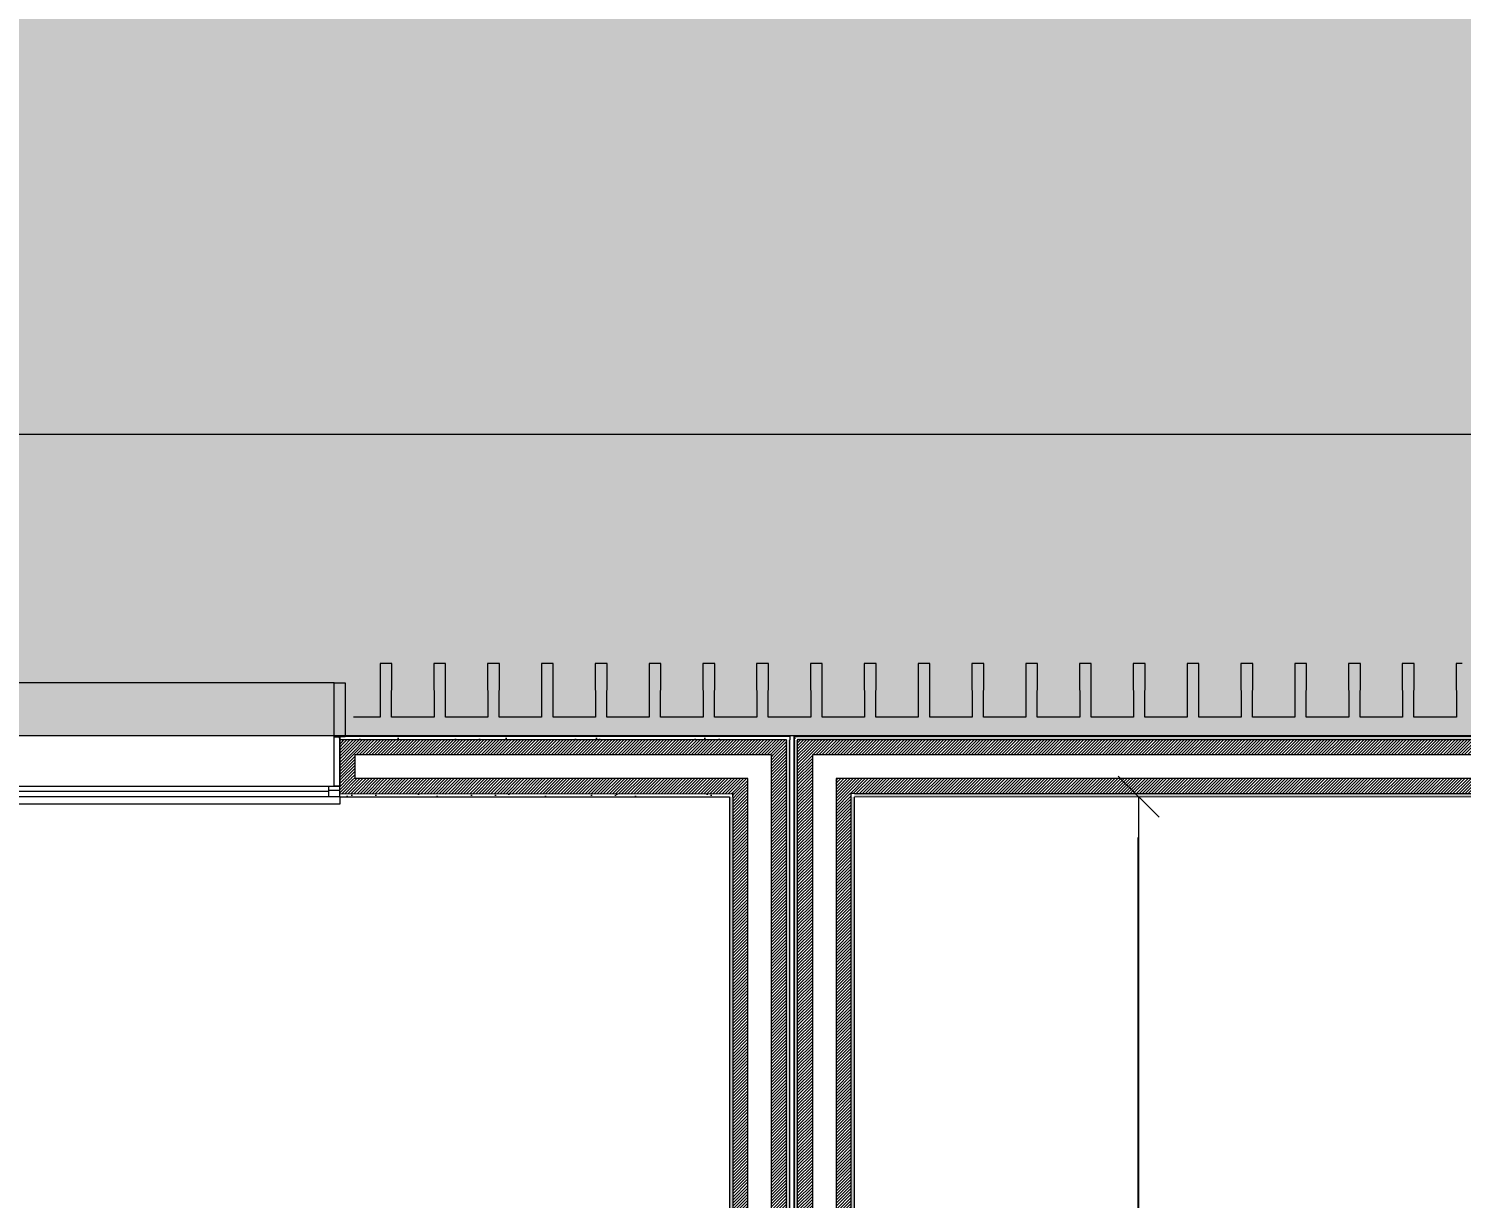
# Model space of a CAD drawing. Header units: millimetres. Extents: x 141848 to 1648660, y -821378 to -151356.
# Drawn here: x 215669 to 222326, y -175546 to -170109 of the extents above; entities that cross this region are included whole.
import ezdxf

# ---------------------------------------------------------------- set-up
doc = ezdxf.new("R2010")
doc.units = ezdxf.units.MM
doc.header["$MEASUREMENT"] = 0
doc.linetypes.add('Traits', pattern=[282.222223, 141.111112, -141.111112])
doc.linetypes.add('Wipeout_Contour', pattern=[1000, 0, -1000])
for name, color, linetype in [('Cotations - 1_100', 7, 'Continuous'), ('Fenêtres ARCHICAD', 7, 'Continuous'), ('Nouveau_0', 7, 'Continuous'), ('Sols_ Dalles', 7, 'Continuous')]:
    doc.layers.add(name, color=color, linetype=linetype)
doc.styles.add('STYLE_GENERE_2', font='')
doc.styles.get('STYLE_GENERE_2').set_extended_font_data('Arial')
doc.dimstyles.new('STYLE_GENERE__4', dxfattribs={"dimtxt": 250, "dimasz": 190, "dimexe": 1.25, "dimexo": 0.625, "dimgap": 0, "dimtad": 1, "dimlfac": 0.001, "dimtxsty": 'STYLE_GENERE_2', "dimblk": 'ARROWHEAD_6', "dimblk1": 'ARROWHEAD_6', "dimblk2": 'ARROWHEAD_6', "dimcen": 2.5, "dimse1": 1, "dimse2": 1, "dimclrd": 7, "dimclre": 7, "dimclrt": 7, "dimazin": 3, "dimtfac": 1, "dimtmove": 0, "dimatfit": 3})
pattern_1 = [(45, (0, 175), (-55.68466, 55.68466), [0, -52.5, 0, -78.75]), (110, (175, 175), (74.000794, 26.934086), [0, -38.5, 0, -66.5])]
pattern_2 = [(45, (0, 0), (-7.0710678, 7.0710678), [])]
pattern_3 = [(45, (0, 175), (-55.68466, 55.68466), [0, -52.5, 0, -78.75]), (110, (175, 175), (74.000794, 26.934086), [0, -38.5, 0, -66.5])]
pattern_4 = [(45, (0, 0), (-7.0710678, 7.0710678), [])]

# ---------------------------------------------------------------- blocks, each defined once
blk = doc.blocks.new('Fenêtre 25')
at = {"layer": 'Fenêtres ARCHICAD', "color": 7, "linetype": 'Continuous', "lineweight": 5}
for p, q in [((-800, 0), (-800, 33.3)), ((-800, 33.3), (800, 33.3)), ((-800, 0), (-800, -15)), ((-800, 0), (-800, -15)), ((800, 33.3), (800, 0)), ((800, 0), (800, -15)), ((800, 0), (800, -15)), ((-800, -15), (-800, -50)), ((-800, -15), (-800, -50)), ((-800, -30), (800, -30)), ((-800, -280), (-800, -50)), ((-800, -50), (-775, -50)), ((-800, -50), (-800, -85)), ((-800, -50), (-800, -85)), ((-775, -50), (-775, -280)), ((775, -280), (775, -50)), ((775, -50), (800, -50)), ((800, -15), (800, -50)), ((800, -15), (800, -50)), ((800, -50), (800, -280)), ((800, -50), (800, -85)), ((800, -50), (800, -85)), ((-800, -85), (-800, -195)), ((-800, -85), (-800, -195)), ((-800, -85), (-800, -195)), ((-800, -85), (-800, -195)), ((800, -85), (800, -195)), ((800, -85), (800, -195)), ((800, -85), (800, -195)), ((800, -85), (800, -195)), ((-800, -195), (-800, -265)), ((-800, -195), (-800, -265)), ((-800, -195), (-800, -265)), ((-800, -195), (-800, -265)), ((800, -195), (800, -265)), ((800, -195), (800, -265)), ((800, -195), (800, -265)), ((800, -195), (800, -265)), ((-800, -265), (-800, -280)), ((-800, -265), (-800, -280)), ((800, -265), (800, -280)), ((800, -265), (800, -280)), ((-825, -530), (-825, -280)), ((-825, -280), (-775, -280)), ((-825, -280), (-800, -280)), ((-825, -280), (-800, -280)), ((-775, -280), (-800, -280)), ((-775, -280), (-775, -530)), ((800, -280), (775, -280)), ((775, -280), (825, -280)), ((775, -530), (775, -280)), ((800, -280), (825, -280)), ((800, -280), (825, -280)), ((825, -280), (825, -530)), ((-775, -530), (-825, -530)), ((-775, -530), (775, -530)), ((825, -530), (775, -530))]:
    blk.add_line(p, q, dxfattribs=at)
at = {"layer": 'Fenêtres ARCHICAD', "color": 7, "linetype": 'Traits', "lineweight": 5}
blk.add_line((-800, 0), (800, 0), dxfattribs=at)
at = {"color": 254, "linetype": 'Wipeout_Contour', "lineweight": 0, "ltscale": 3003.33026}
blk.add_wipeout([(-750, 0), (-750, -50), (750, -50), (750, 0)], dxfattribs=at).dxf.layer = 'Fenêtres ARCHICAD'
at = {"layer": 'Fenêtres ARCHICAD', "color": 7, "linetype": 'Continuous', "lineweight": 5}
for p, q in [((-800, 0), (-750, 0)), ((-750, 0), (-750, -50)), ((-750, 0), (750, 0)), ((750, -50), (750, 0)), ((750, 0), (800, 0)), ((-750, -50), (-800, -50)), ((-750, -25), (750, -25)), ((750, -50), (-750, -50)), ((800, -50), (750, -50))]:
    blk.add_line(p, q, dxfattribs=at)
blk = doc.blocks.new('Mur_1_1', base_point=(162860.7, -173410.6))
at = {"color": 254, "linetype": 'Wipeout_Contour', "lineweight": 0, "ltscale": 838498.39238}
blk.add_wipeout([(219205.5, -173415.1), (219205.5, -173400.2), (219190.6, -173415.1)], dxfattribs=at)
at = {"color": 254, "linetype": 'Wipeout_Contour', "lineweight": 0, "ltscale": 838369.005791}
blk.add_wipeout([(218940.5, -173665.2), (218925.5, -173680.2), (218940.5, -173680.2)], dxfattribs=at)
at = {"linetype": 'Continuous', "lineweight": 5, "true_color": 0x5f5f5f}
h = blk.add_hatch(dxfattribs=at)
h.set_pattern_fill('Enduit_0001', color=251, style=0, pattern_type=2)
h.set_pattern_definition(pattern_1)
h.paths.add_polyline_path([(219205.5, -173415.1), (219205.5, -173400.2), (219190.6, -173415.1)])
h = blk.add_hatch(dxfattribs=at)
h.set_pattern_fill('Enduit_0001', color=251, style=0, pattern_type=2)
h.set_pattern_definition(pattern_1)
h.paths.add_polyline_path([(218940.5, -173665.2), (218925.5, -173680.2), (218940.5, -173680.2)])
at = {"color": 254, "linetype": 'Wipeout_Contour', "lineweight": 0, "ltscale": 838516.179052}
blk.add_wipeout([(219190.5, -173485.2), (219190.5, -173415.2), (219120.6, -173485.2)], dxfattribs=at)
at = {"linetype": 'Continuous', "lineweight": 5, "true_color": 0x5f5f5f}
h = blk.add_hatch(dxfattribs=at)
h.set_pattern_fill('Briques_terre_cuite__int_97', color=251, style=0, pattern_type=2)
h.set_pattern_definition(pattern_2)
h.paths.add_polyline_path([(219190.5, -173485.2), (219190.5, -173415.2), (219120.6, -173485.2)])
at = {"color": 254, "linetype": 'Wipeout_Contour', "lineweight": 0, "ltscale": 838477.556417}
blk.add_wipeout([(219190.6, -173415.1), (219205.5, -173400.2), (219190.6, -173400.2)], dxfattribs=at)
at = {"color": 254, "linetype": 'Wipeout_Contour', "lineweight": 0, "ltscale": 838500.260912}
blk.add_wipeout([(219120.5, -173595.2), (219120.5, -173485.2), (219010.6, -173595.2)], dxfattribs=at)
at = {"linetype": 'Continuous', "lineweight": 5, "true_color": 0x5f5f5f}
h = blk.add_hatch(dxfattribs=at)
h.set_pattern_fill('Enduit_0001', color=251, style=0, pattern_type=2)
h.set_pattern_definition(pattern_1)
h.paths.add_polyline_path([(219190.6, -173415.1), (219205.5, -173400.2), (219190.6, -173400.2)])
at = {"color": 254, "linetype": 'Wipeout_Contour', "lineweight": 0, "ltscale": 838428.29788}
blk.add_wipeout([(219010.5, -173665.2), (219010.5, -173595.2), (218940.5, -173665.2)], dxfattribs=at)
at = {"linetype": 'Continuous', "lineweight": 5, "true_color": 0x5f5f5f}
h = blk.add_hatch(dxfattribs=at)
h.set_pattern_fill('Briques_terre_cuite__int_97', color=251, style=0, pattern_type=2)
h.set_pattern_definition(pattern_2)
h.paths.add_polyline_path([(219010.5, -173665.2), (219010.5, -173595.2), (218940.5, -173665.2)])
at = {"color": 254, "linetype": 'Wipeout_Contour', "lineweight": 0, "ltscale": 1394204.759481285}
blk.add_wipeout([(219190.6, -173400.2), (217114.1, -173400.6), (217114.2, -173415.6), (219190.5, -173415.2), (219190.6, -173415.1)], dxfattribs=at)
at = {"linetype": 'Continuous', "lineweight": 5, "true_color": 0x5f5f5f}
h = blk.add_hatch(dxfattribs=at)
h.set_pattern_fill('Enduit_0001', color=251, style=0, pattern_type=2)
h.set_pattern_definition(pattern_1)
h.paths.add_polyline_path([(219190.6, -173400.2), (217114.1, -173400.6), (217114.2, -173415.6), (219190.5, -173415.2), (219190.6, -173415.1)])
at = {"color": 254, "linetype": 'Wipeout_Contour', "lineweight": 0, "ltscale": 838348.096067}
blk.add_wipeout([(218925.5, -173680.2), (218940.5, -173665.2), (218925.5, -173665.2)], dxfattribs=at)
at = {"linetype": 'Continuous', "lineweight": 5, "true_color": 0x5f5f5f}
h = blk.add_hatch(dxfattribs=at)
h.set_pattern_fill('Enduit_0001', color=251, style=0, pattern_type=2)
h.set_pattern_definition(pattern_1)
h.paths.add_polyline_path([(218925.5, -173680.2), (218940.5, -173665.2), (218925.5, -173665.2)])
at = {"color": 254, "linetype": 'Wipeout_Contour', "lineweight": 0, "ltscale": 838418.070456}
blk.add_wipeout([(219120.6, -173485.2), (219190.5, -173415.2), (219120.6, -173415.2)], dxfattribs=at)
at = {"linetype": 'Continuous', "lineweight": 5, "true_color": 0x5f5f5f}
h = blk.add_hatch(dxfattribs=at)
h.set_pattern_fill('Briques_terre_cuite__int_97', color=251, style=0, pattern_type=2)
h.set_pattern_definition(pattern_2)
h.paths.add_polyline_path([(219120.6, -173485.2), (219190.5, -173415.2), (219120.6, -173415.2)])
at = {"color": 7, "linetype": 'Continuous', "lineweight": 5}
blk.add_line((219190.5, -173485.2), (219190.5, -173415.2), dxfattribs=at)
at = {"color": 7, "linetype": 'Continuous', "lineweight": 5, "flags": 128}
blk.add_lwpolyline([(219205.5, -173400.2), (219205.5, -173415.2)], dxfattribs=at)
at = {"color": 254, "linetype": 'Wipeout_Contour', "lineweight": 0, "ltscale": 1114954.779897523}
blk.add_wipeout([(217114.2, -173665.6), (217114.2, -173680.6), (218925.5, -173680.2), (218925.5, -173665.2)], dxfattribs=at)
at = {"linetype": 'Continuous', "lineweight": 5, "true_color": 0x5f5f5f}
h = blk.add_hatch(dxfattribs=at)
h.set_pattern_fill('Enduit_0001', color=251, style=0, pattern_type=2)
h.set_pattern_definition(pattern_1)
h.paths.add_polyline_path([(217114.2, -173665.6), (217114.2, -173680.6), (218925.5, -173680.2), (218925.5, -173665.2)])
at = {"color": 254, "linetype": 'Wipeout_Contour', "lineweight": 0, "ltscale": 1394244.023546818}
blk.add_wipeout([(217114.2, -173415.6), (217184.2, -173485.6), (219120.5, -173485.2), (219120.6, -173485.2), (219120.6, -173415.2)], dxfattribs=at)
at = {"linetype": 'Continuous', "lineweight": 5, "true_color": 0x5f5f5f}
h = blk.add_hatch(dxfattribs=at)
h.set_pattern_fill('Briques_terre_cuite__int_97', color=251, style=0, pattern_type=2)
h.set_pattern_definition(pattern_2)
h.paths.add_polyline_path([(217114.2, -173415.6), (217184.2, -173485.6), (219120.5, -173485.2), (219120.6, -173485.2), (219120.6, -173415.2)])
at = {"color": 7, "linetype": 'Continuous', "lineweight": 5}
blk.add_line((219190.5, -173415.2), (219120.6, -173415.2), dxfattribs=at)
at = {"color": 254, "linetype": 'Wipeout_Contour', "lineweight": 0, "ltscale": 838345.930581}
blk.add_wipeout([(219010.6, -173595.2), (219120.5, -173485.2), (219010.6, -173485.2)], dxfattribs=at)
at = {"color": 7, "linetype": 'Continuous', "lineweight": 5}
blk.add_line((219120.5, -173595.2), (219120.5, -173485.2), dxfattribs=at)
at = {"color": 254, "linetype": 'Wipeout_Contour', "lineweight": 0, "ltscale": 1394332.51180588}
blk.add_wipeout([(219010.6, -173485.2), (217184.2, -173485.6), (217184.2, -173595.6), (219010.5, -173595.2), (219010.6, -173595.2)], dxfattribs=at)
at = {"color": 7, "linetype": 'Continuous', "lineweight": 5}
blk.add_line((219120.5, -173485.2), (219010.6, -173485.2), dxfattribs=at)
at = {"color": 254, "linetype": 'Wipeout_Contour', "lineweight": 0, "ltscale": 838330.131081}
blk.add_wipeout([(218940.5, -173665.2), (219010.5, -173595.2), (218940.5, -173595.2)], dxfattribs=at)
at = {"linetype": 'Continuous', "lineweight": 5, "true_color": 0x5f5f5f}
h = blk.add_hatch(dxfattribs=at)
h.set_pattern_fill('Briques_terre_cuite__int_97', color=251, style=0, pattern_type=2)
h.set_pattern_definition(pattern_2)
h.paths.add_polyline_path([(218940.5, -173665.2), (219010.5, -173595.2), (218940.5, -173595.2)])
at = {"color": 7, "linetype": 'Continuous', "lineweight": 5}
blk.add_line((219010.5, -173665.2), (219010.5, -173595.2), dxfattribs=at)
at = {"color": 254, "linetype": 'Wipeout_Contour', "lineweight": 0, "ltscale": 1114872.362738282}
blk.add_wipeout([(218940.5, -173595.2), (217114.2, -173595.6), (217114.2, -173665.6), (218940.5, -173665.2)], dxfattribs=at)
at = {"linetype": 'Continuous', "lineweight": 5, "true_color": 0x5f5f5f}
h = blk.add_hatch(dxfattribs=at)
h.set_pattern_fill('Briques_terre_cuite__int_97', color=251, style=0, pattern_type=2)
h.set_pattern_definition(pattern_2)
h.paths.add_polyline_path([(218940.5, -173595.2), (217114.2, -173595.6), (217114.2, -173665.6), (218940.5, -173665.2)])
at = {"color": 7, "linetype": 'Continuous', "lineweight": 5}
for p, q in [((219010.5, -173595.2), (218940.5, -173595.2)), ((217114.2, -173665.6), (217114.2, -173630.6)), ((217114.2, -173665.6), (218940.5, -173665.2)), ((217114.2, -173680.6), (217114.2, -173665.6)), ((218940.5, -173680.2), (218940.5, -173665.2))]:
    blk.add_line(p, q, dxfattribs=at)
at = {"color": 7, "linetype": 'Continuous', "lineweight": 5, "flags": 128}
blk.add_lwpolyline([(217114.2, -173680.6), (218925.5, -173680.2)], dxfattribs=at)
at = {"color": 254, "linetype": 'Wipeout_Contour', "lineweight": 0, "ltscale": 1111856.489278181}
blk.add_wipeout([(217184.2, -173485.6), (217114.2, -173415.6), (217114.2, -173595.6), (217184.2, -173595.6)], dxfattribs=at)
at = {"linetype": 'Continuous', "lineweight": 5, "true_color": 0x5f5f5f}
h = blk.add_hatch(dxfattribs=at)
h.set_pattern_fill('Briques_terre_cuite__int_97', color=251, style=0, pattern_type=2)
h.set_pattern_definition(pattern_2)
h.paths.add_polyline_path([(217184.2, -173485.6), (217114.2, -173415.6), (217114.2, -173595.6), (217184.2, -173595.6)])
at = {"color": 7, "linetype": 'Continuous', "lineweight": 5}
for p, q in [((217139.1, -173400.6), (217114.1, -173400.6)), ((217114.2, -173415.6), (217114.1, -173400.6)), ((219120.6, -173415.2), (217114.2, -173415.6)), ((217114.2, -173485.6), (217114.2, -173415.6)), ((217114.2, -173485.6), (217114.2, -173415.6)), ((217114.2, -173595.6), (217114.2, -173485.6)), ((217114.2, -173595.6), (217114.2, -173485.6)), ((219010.6, -173485.2), (217184.2, -173485.6)), ((217184.2, -173485.6), (217184.2, -173595.6)), ((217114.2, -173630.6), (217114.2, -173595.6)), ((218940.5, -173595.2), (217184.2, -173595.6))]:
    blk.add_line(p, q, dxfattribs=at)
at = {"color": 7, "linetype": 'Continuous', "lineweight": 5, "flags": 128}
blk.add_lwpolyline([(219205.5, -173400.2), (217114.1, -173400.6)], dxfattribs=at)
at = {"layer": 'Fenêtres ARCHICAD', "color": 7, "linetype": 'Continuous', "lineweight": 5, "zscale": 1000, "rotation": 180.0105654490005}
blk.add_blockref('Fenêtre 25', (216314.2, -173680.7), dxfattribs=at)
blk = doc.blocks.new('Mur_14_1', base_point=(219205.5, -188410.6))
at = {"color": 254, "linetype": 'Wipeout_Contour', "lineweight": 0, "ltscale": 1405199.469101811}
blk.add_wipeout([(219190.6, -173415.1), (219190.5, -173415.2), (219190.5, -179556.1), (219205.5, -179556.1), (219205.5, -173415.1)], dxfattribs=at)
at = {"color": 254, "linetype": 'Wipeout_Contour', "lineweight": 0, "ltscale": 1125208.490031967}
blk.add_wipeout([(218925.5, -173680.2), (218925.5, -179556.1), (218940.5, -179556.1), (218940.5, -173680.2)], dxfattribs=at)
at = {"linetype": 'Continuous', "lineweight": 5, "true_color": 0x5f5f5f}
h = blk.add_hatch(dxfattribs=at)
h.set_pattern_fill('Enduit_0001', color=251, style=0, pattern_type=2)
h.set_pattern_definition(pattern_1)
h.paths.add_polyline_path([(219190.6, -173415.1), (219190.5, -173415.2), (219190.5, -179556.1), (219205.5, -179556.1), (219205.5, -173415.1)])
h = blk.add_hatch(dxfattribs=at)
h.set_pattern_fill('Enduit_0001', color=251, style=0, pattern_type=2)
h.set_pattern_definition(pattern_1)
h.paths.add_polyline_path([(218925.5, -173680.2), (218925.5, -179556.1), (218940.5, -179556.1), (218940.5, -173680.2)])
at = {"color": 254, "linetype": 'Wipeout_Contour', "lineweight": 0, "ltscale": 1405142.522689336}
blk.add_wipeout([(219120.6, -173485.2), (219120.5, -173485.2), (219120.5, -179556.1), (219190.5, -179556.1), (219190.5, -173485.2)], dxfattribs=at)
at = {"linetype": 'Continuous', "lineweight": 5, "true_color": 0x5f5f5f}
h = blk.add_hatch(dxfattribs=at)
h.set_pattern_fill('Briques_terre_cuite__int_97', color=251, style=0, pattern_type=2)
h.set_pattern_definition(pattern_2)
h.paths.add_polyline_path([(219120.6, -173485.2), (219120.5, -173485.2), (219120.5, -179556.1), (219190.5, -179556.1), (219190.5, -173485.2)])
at = {"color": 7, "linetype": 'Continuous', "lineweight": 5}
for p, q in [((219190.5, -173485.2), (219190.5, -173415.2)), ((219190.5, -179556.1), (219190.5, -173485.2))]:
    blk.add_line(p, q, dxfattribs=at)
at = {"color": 7, "linetype": 'Continuous', "lineweight": 5, "flags": 128}
blk.add_lwpolyline([(219205.5, -179556.1), (219205.5, -173415.2)], dxfattribs=at)
at = {"color": 254, "linetype": 'Wipeout_Contour', "lineweight": 0, "ltscale": 1404980.915989373}
blk.add_wipeout([(219010.6, -173595.2), (219010.5, -173595.2), (219010.5, -179556.1), (219120.5, -179556.1), (219120.5, -173595.2)], dxfattribs=at)
at = {"color": 7, "linetype": 'Continuous', "lineweight": 5}
for p, q in [((219120.5, -173595.2), (219120.5, -173485.2)), ((219120.5, -179556.1), (219120.5, -173595.2))]:
    blk.add_line(p, q, dxfattribs=at)
at = {"color": 254, "linetype": 'Wipeout_Contour', "lineweight": 0, "ltscale": 1125322.159747363}
blk.add_wipeout([(218940.5, -173665.2), (218940.5, -179556.1), (219010.5, -179556.1), (219010.5, -173665.2)], dxfattribs=at)
at = {"linetype": 'Continuous', "lineweight": 5, "true_color": 0x5f5f5f}
h = blk.add_hatch(dxfattribs=at)
h.set_pattern_fill('Briques_terre_cuite__int_97', color=251, style=0, pattern_type=2)
h.set_pattern_definition(pattern_2)
h.paths.add_polyline_path([(218940.5, -173665.2), (218940.5, -179556.1), (219010.5, -179556.1), (219010.5, -173665.2)])
at = {"color": 7, "linetype": 'Continuous', "lineweight": 5}
for p, q in [((219010.5, -173665.2), (219010.5, -173595.2)), ((218940.5, -173680.2), (218940.5, -173665.2)), ((219010.5, -179556.1), (219010.5, -173665.2)), ((218940.5, -173680.2), (218940.5, -179556.1))]:
    blk.add_line(p, q, dxfattribs=at)
at = {"color": 7, "linetype": 'Continuous', "lineweight": 5, "flags": 128}
blk.add_lwpolyline([(218925.5, -173680.2), (218925.5, -179556.1)], dxfattribs=at)
blk = doc.blocks.new('Mur_15_1', base_point=(219225.5, -173400.2))
at = {"linetype": 'Continuous', "lineweight": 5, "true_color": 0x5f5f5f}
h = blk.add_hatch(dxfattribs=at)
h.set_pattern_fill('Enduit_0001', color=251, style=0, pattern_type=2)
h.set_pattern_definition(pattern_1)
h.paths.add_polyline_path([(219240.6, -173415.2), (219240.5, -173415.2), (219240.5, -173415.2)])
h = blk.add_hatch(dxfattribs=at)
h.set_pattern_fill('Briques_terre_cuite__int_97', color=251, style=0, pattern_type=2)
h.set_pattern_definition(pattern_2)
h.paths.add_polyline_path([(219310.6, -173485.2), (219310.5, -173485.2), (219310.5, -173485.2)])
at = {"color": 254, "linetype": 'Wipeout_Contour', "lineweight": 0, "ltscale": 839361.106668}
blk.add_wipeout([(219420.6, -173595.2), (219420.5, -173595.1), (219420.5, -173595.2)], dxfattribs=at)
at = {"color": 254, "linetype": 'Wipeout_Contour', "lineweight": 0, "ltscale": 1129077.869437164}
blk.add_wipeout([(225514.2, -173664), (219505.5, -173665.1), (219505.5, -173680.1), (225514.2, -173679)], dxfattribs=at)
at = {"linetype": 'Continuous', "lineweight": 5, "true_color": 0x5f5f5f}
h = blk.add_hatch(dxfattribs=at)
h.set_pattern_fill('Enduit_0001', color=251, style=0, pattern_type=2)
h.set_pattern_definition(pattern_1)
h.paths.add_polyline_path([(225514.2, -173664), (219505.5, -173665.1), (219505.5, -173680.1), (225514.2, -173679)])
at = {"color": 254, "linetype": 'Wipeout_Contour', "lineweight": 0, "ltscale": 1128010.143305743}
blk.add_wipeout([(219240.5, -173415.2), (225514.2, -173414), (225514.1, -173399), (219240.5, -173400.2)], dxfattribs=at)
at = {"linetype": 'Continuous', "lineweight": 5, "true_color": 0x5f5f5f}
h = blk.add_hatch(dxfattribs=at)
h.set_pattern_fill('Enduit_0001', color=251, style=0, pattern_type=2)
h.set_pattern_definition(pattern_1)
h.paths.add_polyline_path([(219240.5, -173415.2), (225514.2, -173414), (225514.1, -173399), (219240.5, -173400.2)])
at = {"color": 7, "linetype": 'Continuous', "lineweight": 5}
blk.add_line((219240.6, -173415.2), (219240.5, -173415.2), dxfattribs=at)
at = {"color": 254, "linetype": 'Wipeout_Contour', "lineweight": 0, "ltscale": 1128169.035485178}
blk.add_wipeout([(219310.5, -173415.2), (219310.5, -173485.2), (225444.2, -173484), (225514.2, -173414)], dxfattribs=at)
at = {"linetype": 'Continuous', "lineweight": 5, "true_color": 0x5f5f5f}
h = blk.add_hatch(dxfattribs=at)
h.set_pattern_fill('Briques_terre_cuite__int_97', color=251, style=0, pattern_type=2)
h.set_pattern_definition(pattern_2)
h.paths.add_polyline_path([(219310.5, -173415.2), (219310.5, -173485.2), (225444.2, -173484), (225514.2, -173414)])
at = {"color": 7, "linetype": 'Continuous', "lineweight": 5}
for p, q in [((219310.5, -173415.2), (219240.5, -173415.2)), ((225514.2, -173414), (219310.5, -173415.2)), ((219310.6, -173485.2), (219310.5, -173485.2))]:
    blk.add_line(p, q, dxfattribs=at)
at = {"color": 7, "linetype": 'Continuous', "lineweight": 5, "flags": 128}
blk.add_lwpolyline([(225514.1, -173399), (219240.5, -173400.2)], dxfattribs=at)
at = {"color": 254, "linetype": 'Wipeout_Contour', "lineweight": 0, "ltscale": 1128507.548340711}
blk.add_wipeout([(225444.2, -173484), (219420.5, -173485.1), (219420.5, -173595.1), (225444.2, -173594)], dxfattribs=at)
at = {"color": 7, "linetype": 'Continuous', "lineweight": 5}
for p, q in [((219420.5, -173485.1), (219310.5, -173485.2)), ((225444.2, -173484), (219420.5, -173485.1)), ((219420.5, -173595.2), (219420.6, -173595.2))]:
    blk.add_line(p, q, dxfattribs=at)
at = {"color": 254, "linetype": 'Wipeout_Contour', "lineweight": 0, "ltscale": 1128949.742238591}
blk.add_wipeout([(219490.5, -173665.1), (225514.2, -173664), (225514.2, -173594), (219490.5, -173595.1)], dxfattribs=at)
at = {"linetype": 'Continuous', "lineweight": 5, "true_color": 0x5f5f5f}
h = blk.add_hatch(dxfattribs=at)
h.set_pattern_fill('Briques_terre_cuite__int_97', color=251, style=0, pattern_type=2)
h.set_pattern_definition(pattern_2)
h.paths.add_polyline_path([(219490.5, -173665.1), (225514.2, -173664), (225514.2, -173594), (219490.5, -173595.1)])
at = {"color": 7, "linetype": 'Continuous', "lineweight": 5}
for p, q in [((219490.5, -173595.1), (219420.5, -173595.1)), ((225444.2, -173594), (219490.5, -173595.1)), ((219505.5, -173665.1), (219490.5, -173665.1)), ((219505.5, -173665.1), (225514.2, -173664))]:
    blk.add_line(p, q, dxfattribs=at)
at = {"color": 7, "linetype": 'Continuous', "lineweight": 5, "flags": 128}
blk.add_lwpolyline([(219505.5, -173680.1), (225514.2, -173679)], dxfattribs=at)
blk = doc.blocks.new('Tôle profilée 25')
at = {"color": 7, "linetype": 'Continuous', "lineweight": 5}
for p, q in [((-250, 5150), (-250, 5122.5)), ((-250, 5122.5), (0, 5123.5)), ((0, 5123.5), (0, 4926.5)), ((-250, 4927.5), (-250, 4900)), ((0, 4926.5), (-250, 4927.5)), ((-250, 4900), (-250, 4872.5)), ((-250, 4872.5), (0, 4873.5)), ((0, 4873.5), (0, 4676.5)), ((-250, 4677.5), (-250, 4650)), ((0, 4676.5), (-250, 4677.5)), ((-250, 4650), (-250, 4622.5)), ((-250, 4622.5), (0, 4623.5)), ((0, 4623.5), (0, 4426.5)), ((-250, 4427.5), (-250, 4400)), ((0, 4426.5), (-250, 4427.5)), ((-250, 4400), (-250, 4372.5)), ((-250, 4372.5), (0, 4373.5)), ((0, 4373.5), (0, 4176.5)), ((-250, 4177.5), (-250, 4150)), ((0, 4176.5), (-250, 4177.5)), ((-250, 4150), (-250, 4122.5)), ((-250, 4122.5), (0, 4123.5)), ((0, 4123.5), (0, 3926.5)), ((-250, 3927.5), (-250, 3900)), ((0, 3926.5), (-250, 3927.5)), ((-250, 3900), (-250, 3872.5)), ((-250, 3872.5), (0, 3873.5)), ((0, 3873.5), (0, 3676.5)), ((-250, 3677.5), (-250, 3650)), ((0, 3676.5), (-250, 3677.5)), ((-250, 3650), (-250, 3622.5)), ((-250, 3622.5), (0, 3623.5)), ((0, 3623.5), (0, 3426.5)), ((-250, 3427.5), (-250, 3400)), ((0, 3426.5), (-250, 3427.5)), ((-250, 3400), (-250, 3372.5)), ((-250, 3372.5), (0, 3373.5)), ((0, 3373.5), (0, 3176.5)), ((-250, 3177.5), (-250, 3150)), ((0, 3176.5), (-250, 3177.5)), ((-250, 3150), (-250, 3122.5)), ((-250, 3122.5), (0, 3123.5)), ((0, 3123.5), (0, 2926.5)), ((-250, 2927.5), (-250, 2900)), ((0, 2926.5), (-250, 2927.5)), ((-250, 2900), (-250, 2872.5)), ((-250, 2872.5), (0, 2873.5)), ((0, 2873.5), (0, 2676.5)), ((-250, 2677.5), (-250, 2650)), ((0, 2676.5), (-250, 2677.5)), ((-250, 2650), (-250, 2622.5)), ((-250, 2622.5), (0, 2623.5)), ((0, 2623.5), (0, 2426.5)), ((-250, 2427.5), (-250, 2400)), ((0, 2426.5), (-250, 2427.5)), ((-250, 2400), (-250, 2372.5)), ((-250, 2372.5), (0, 2373.5)), ((0, 2373.5), (0, 2176.5)), ((-250, 2177.5), (-250, 2150)), ((0, 2176.5), (-250, 2177.5)), ((-250, 2150), (-250, 2122.5)), ((-250, 2122.5), (0, 2123.5)), ((0, 2123.5), (0, 1926.5)), ((-250, 1927.5), (-250, 1900)), ((0, 1926.5), (-250, 1927.5)), ((-250, 1900), (-250, 1872.5)), ((-250, 1872.5), (0, 1873.5)), ((0, 1873.5), (0, 1676.5)), ((-250, 1677.5), (-250, 1650)), ((0, 1676.5), (-250, 1677.5)), ((-250, 1650), (-250, 1622.5)), ((-250, 1622.5), (0, 1623.5)), ((0, 1623.5), (0, 1426.5)), ((-250, 1427.5), (-250, 1400)), ((0, 1426.5), (-250, 1427.5)), ((-250, 1400), (-250, 1372.5)), ((-250, 1372.5), (0, 1373.5)), ((0, 1373.5), (0, 1176.5)), ((-250, 1177.5), (-250, 1150)), ((0, 1176.5), (-250, 1177.5)), ((-250, 1150), (-250, 1122.5)), ((-250, 1122.5), (0, 1123.5)), ((0, 1123.5), (0, 926.5)), ((-250, 927.5), (-250, 900)), ((0, 926.5), (-250, 927.5)), ((-250, 900), (-250, 872.5)), ((-250, 872.5), (0, 873.5)), ((0, 873.5), (0, 676.5)), ((-250, 677.5), (-250, 650)), ((0, 676.5), (-250, 677.5)), ((-250, 650), (-250, 622.5)), ((-250, 622.5), (0, 623.5)), ((0, 623.5), (0, 426.5)), ((-250, 427.5), (-250, 400)), ((0, 426.5), (-250, 427.5)), ((-250, 400), (-250, 372.5)), ((-250, 372.5), (0, 373.5)), ((0, 373.5), (0, 176.5)), ((-250, 177.5), (-250, 150)), ((0, 176.5), (-250, 177.5)), ((-250, 150), (-250, 122.5)), ((-250, 122.5), (0, 123.5)), ((0, 123.5), (0, 0))]:
    blk.add_line(p, q, dxfattribs=at)
blk = doc.blocks.new('ARROWHEAD_6')
at = {"color": 0, "linetype": 'Continuous', "lineweight": 0}
for p, q in [((-0.5, -0.5), (0.5, 0.5)), ((0, 0), (-1, 0))]:
    blk.add_line(p, q, dxfattribs=at)
blk = doc.blocks.new('*D1187')
at = {"color": 7}
for p, q in [((220826.4, -187931.8), (220826.4, -173869.5)), ((220826.4, -203244.1), (220826.4, -189181.8))]:
    blk.add_line(p, q, dxfattribs=at)
at = {"layer": 'Defpoints'}
for p in [(219505.5, -173679.5), (220803.2, -203434.1), (220826.4, -203434.1)]:
    blk.add_point(p, dxfattribs=at)
at = {"layer": 'Cotations - 1_100', "color": 7, "xscale": 190, "yscale": 190}
for p, rotation in [((220826.4, -173679.5), 90), ((220826.4, -203434.1), 270)]:
    blk.add_blockref('ARROWHEAD_6', p, dxfattribs=dict(at, rotation=rotation))
at = {"layer": 'Cotations - 1_100', "color": 7, "insert": (220826.4, -188556.8), "char_height": 250, "attachment_point": 5, "rotation": 90, "style": 'STYLE_GENERE_2'}
blk.add_mtext('\\A1;{\\pql;\\fArial|b0|i0|c0|p38;29,75}', dxfattribs=at)

msp = doc.modelspace()

# ---------------------------------------------------------------- hatches: boundary and pattern name
at = {"linetype": 'Continuous', "lineweight": 0, "true_color": 0x6f6f6f}
h = msp.add_hatch(color=8, dxfattribs=at)
h.paths.add_polyline_path([(141848.442, -295062.571), (269220.821, -293826.868), (269220.821, -270902.734), (268763.049, -270902.734), (254213.6, -271040.575), (254213.6, -163437.635), (153156.2, -163437.635), (153156.2, -271040.575), (153182.962, -271040.57), (153183.146, -272000.514, -0.40942736), (149183.681, -275935.042), (141848.442, -275935.042)])
h.paths.add_polyline_path([(158435.584, -260639.953), (155145.584, -260639.953), (155145.584, -248364.953), (155145.584, -243089.974), (155145.584, -242189.974), (158435.584, -242189.974)], flags=0)
h.paths.add_polyline_path([(161503.433, -171995.57), (161503.433, -193810.571), (161503.433, -230015.57), (161503.433, -260810.571), (196775.042, -260810.571), (196775.042, -222495.57), (186955.542, -222495.57), (186955.542, -218295.57), (196754.55, -218295.57), (196754.55, -208495.57), (196754.55, -204495.57), (193355.542, -204495.57), (193355.542, -195161.535), (195576.034, -195161.535), (195576.034, -189810.571), (217850.068, -189810.571), (217850.068, -262266.885), (245610.045, -262266.885), (245610.045, -253395.571), (245626.034, -253395.571), (246426.034, -253395.571), (247826.034, -253395.571), (247826.034, -248005.571), (247826.034, -246605.571), (245626.034, -246605.571), (245610.045, -246605.571), (245610.045, -171995.57), (212806.28, -171995.57)], flags=0)
h.paths.add_polyline_path([(162737.042, -269433.913, -0.09031866), (162858.773, -268727.623, -0.20144873), (163912.639, -267592.74, -0.10421145), (164718.006, -267415.055), (165317.979, -267409.371, -0.10404461), (166125.354, -267571.244, -0.23825546), (167284.257, -268953.318, -0.05518862), (167336.836, -269390.334), (167338.931, -269611.438), (167351.046, -270890.267), (167092.583, -271892.761, -0.26794919), (165370.083, -272909.124), (164770.11, -272914.808, -0.19371746), (163379.252, -272370.185, -0.07056876), (163028.663, -271931.262, -0.1316525), (162751.253, -270933.845)], flags=0)
h.paths.add_polyline_path([(175327.752, -275599.002, -0.4157911), (173316.986, -273599.031), (173316.986, -273452.052), (173330.488, -267377.824, -0.3805567), (175316.986, -265609.826), (175394.714, -265609.826), (175394.714, -270609.826), (190394.714, -270609.826), (190394.714, -265609.826), (195356.191, -265609.826, -0.41421356), (196856.191, -267109.826), (196856.191, -273660.699, -0.34550161), (195137.285, -275433.432)], flags=0)
h.paths.add_polyline_path([(205510.093, -271504.083, -0.13447393), (205230.948, -270484.937), (205230.948, -268984.937, -0.41421356), (207230.948, -266984.937), (207830.948, -266984.937, -0.41421356), (209830.948, -268984.937), (209830.948, -270484.937, -0.12882035), (209574.03, -271465.581, -0.27093629), (207830.948, -272484.937), (207230.948, -272484.937, -0.26498)], flags=0)
h.paths.add_polyline_path([(217862.687, -273329.325), (217869.949, -267730.336, -0.09856151), (218100.718, -266943.721), (218117.681, -266951.545, -0.258849), (219955.479, -265605.827), (219953.141, -265587.294), (220637.569, -265587.294), (220637.569, -265687.294), (220637.569, -270687.294), (250537.569, -270687.294), (250537.569, -265687.294), (252208.004, -265687.294), (254186.294, -265687.294), (254186.294, -267687.294), (254186.294, -271062.255, 0.00134576), (254186.323, -271073.021), (254197.209, -273095.233, -0.41421356), (252208.004, -275105.97), (243484.534, -275105.97, -0.00518896), (243431.438, -275116.103), (235447.992, -275196.191), (220071.012, -275253.24, -0.38655333), (217873.089, -273475.385, -0.02518922)], flags=0)
at = {"layer": 'Sols_ Dalles', "linetype": 'Continuous', "lineweight": 0, "true_color": 0x2e271c}
msp.add_hatch(color=250, dxfattribs=at).paths.add_polyline_path([(161503.433, -171995.57), (161503.433, -230015.57), (161503.433, -260810.571), (196775.042, -260810.571), (196775.042, -260795.571), (196775.042, -258649.982), (196775.042, -258010.558), (196775.042, -222495.57), (186955.542, -222495.57), (186955.542, -218295.57), (196754.55, -218295.57), (196754.55, -204495.57), (193355.542, -204495.57), (193355.542, -195161.535), (195576.034, -195161.535), (195576.034, -189810.571), (217805.542, -189810.571), (217805.542, -253395.57), (217805.542, -253415.571), (219205.542, -253415.571), (219205.542, -253395.57), (219205.542, -188410.571), (191955.542, -188410.571), (191955.542, -190035.076), (194140.476, -190023.061), (194160.967, -193749.52), (191976.034, -193761.535), (191955.542, -200380.57), (191955.542, -205895.57), (195354.55, -205895.57), (195354.55, -216895.57), (185555.542, -216895.57), (185555.542, -223895.57), (195354.55, -223895.57), (195354.55, -258649.982), (195354.55, -259410.571), (163990.222, -259410.571), (162860.681, -259410.571), (162860.681, -231415.57), (162860.681, -173395.57), (244226.034, -173395.57), (244226.034, -248005.571), (245626.034, -248005.571), (246426.034, -248005.571), (246426.034, -251817.03), (245610.045, -251817.03), (244211.034, -251817.03), (244211.034, -253395.571), (246426.034, -253395.571), (247826.034, -253395.571), (247826.034, -248005.571), (247826.034, -246605.571), (245626.034, -246605.571), (245626.034, -171995.57)])

# ---------------------------------------------------------------- linework, layer by layer
at = {"layer": 'Sols_ Dalles', "color": 250, "linetype": 'Continuous', "lineweight": 5, "true_color": 0x1f1f1f}
for points in [[(245626.034, -253415.571), (245626.034, -171995.57), (161503.433, -171995.57), (161503.433, -230015.57), (161503.433, -260810.571)], [(162860.681, -259410.571), (162860.681, -231415.57), (162860.681, -173395.57), (244226.034, -173395.57), (244226.034, -253415.571)]]:
    msp.add_lwpolyline(points, dxfattribs=at)

# ---------------------------------------------------------------- next in the draw order: block references
at = {"color": 7, "lineweight": 5}
msp.add_blockref('Mur_1_1', (162860.681, -173410.574), dxfattribs=at)

# ---------------------------------------------------------------- next in the draw order: block references
msp.add_blockref('Mur_14_1', (219205.542, -188410.571), dxfattribs=at)

# ---------------------------------------------------------------- next in the draw order: block references
msp.add_blockref('Mur_15_1', (219225.542, -173400.18), dxfattribs=at)

# ---------------------------------------------------------------- next in the draw order: linework, layer by layer
at = {"layer": 'Nouveau_0', "color": 7, "linetype": 'Continuous', "lineweight": 5}
for points in [[(219226.034, -173395.57), (219226.034, -188395.57), (162876.034, -188395.57), (162876.034, -173395.57)], [(244226.034, -173395.57), (244226.034, -253395.57), (219226.034, -253395.57), (219226.034, -173395.57)]]:
    msp.add_lwpolyline(points, close=True, dxfattribs=at)

# ---------------------------------------------------------------- next in the draw order: block references
at = {"color": 7, "linetype": 'Continuous', "lineweight": 5, "zscale": 1000, "rotation": 270}
msp.add_blockref('Tôle profilée 25', (217179.079, -173309.777), dxfattribs=at)

# ---------------------------------------------------------------- next in the draw order: wipeouts: each hides what was drawn before it
at = {"color": 254, "linetype": 'Wipeout_Contour', "lineweight": 0, "ltscale": 838570.826694}
msp.add_wipeout([(219240.542, -173400.177), (219225.542, -173400.18), (219240.542, -173415.177)], dxfattribs=at)
at = {"color": 254, "linetype": 'Wipeout_Contour', "lineweight": 0, "ltscale": 839687.46408}
msp.add_wipeout([(219505.542, -173665.129), (219490.542, -173665.131), (219505.542, -173680.129)], dxfattribs=at)

# ---------------------------------------------------------------- next in the draw order: hatches: boundary and pattern name
at = {"linetype": 'Continuous', "lineweight": 5, "true_color": 0x5f5f5f}
h = msp.add_hatch(dxfattribs=at)
h.set_pattern_fill('Enduit_0001', color=251, style=0, pattern_type=2)
h.set_pattern_definition(pattern_3)
h.paths.add_polyline_path([(219240.542, -173400.177), (219225.542, -173400.18), (219240.542, -173415.177)])
h = msp.add_hatch(dxfattribs=at)
h.set_pattern_fill('Enduit_0001', color=251, style=0, pattern_type=2)
h.set_pattern_definition(pattern_3)
h.paths.add_polyline_path([(219505.542, -173665.129), (219490.542, -173665.131), (219505.542, -173680.129)])

# ---------------------------------------------------------------- next in the draw order: wipeouts: each hides what was drawn before it
at = {"color": 254, "linetype": 'Wipeout_Contour', "lineweight": 0, "ltscale": 838754.417281}
msp.add_wipeout([(219310.542, -173415.165), (219240.542, -173415.177), (219310.542, -173485.165)], dxfattribs=at)

# ---------------------------------------------------------------- next in the draw order: hatches: boundary and pattern name
at = {"linetype": 'Continuous', "lineweight": 5, "true_color": 0x5f5f5f}
h = msp.add_hatch(dxfattribs=at)
h.set_pattern_fill('Briques_terre_cuite__int_97', color=251, style=0, pattern_type=2)
h.set_pattern_definition(pattern_4)
h.paths.add_polyline_path([(219310.542, -173415.165), (219240.542, -173415.177), (219310.542, -173485.165)])

# ---------------------------------------------------------------- next in the draw order: wipeouts: each hides what was drawn before it
at = {"color": 254, "linetype": 'Wipeout_Contour', "lineweight": 0, "ltscale": 838539.504072}
msp.add_wipeout([(219225.594, -173400.232), (219225.542, -173400.18), (219225.542, -173400.232)], dxfattribs=at)
at = {"color": 254, "linetype": 'Wipeout_Contour', "lineweight": 0, "ltscale": 839136.930355}
msp.add_wipeout([(219420.542, -173485.144), (219310.542, -173485.165), (219420.542, -173595.144)], dxfattribs=at)

# ---------------------------------------------------------------- next in the draw order: hatches: boundary and pattern name
at = {"linetype": 'Continuous', "lineweight": 5, "true_color": 0x5f5f5f}
h = msp.add_hatch(dxfattribs=at)
h.set_pattern_fill('Enduit_0001', color=251, style=0, pattern_type=2)
h.set_pattern_definition(pattern_3)
h.paths.add_polyline_path([(219225.594, -173400.232), (219225.542, -173400.18), (219225.542, -173400.232)])

# ---------------------------------------------------------------- next in the draw order: wipeouts: each hides what was drawn before it
at = {"color": 254, "linetype": 'Wipeout_Contour', "lineweight": 0, "ltscale": 839512.883886}
msp.add_wipeout([(219490.542, -173595.131), (219420.542, -173595.144), (219490.542, -173665.131)], dxfattribs=at)

# ---------------------------------------------------------------- next in the draw order: hatches: boundary and pattern name
at = {"linetype": 'Continuous', "lineweight": 5, "true_color": 0x5f5f5f}
h = msp.add_hatch(dxfattribs=at)
h.set_pattern_fill('Briques_terre_cuite__int_97', color=251, style=0, pattern_type=2)
h.set_pattern_definition(pattern_4)
h.paths.add_polyline_path([(219490.542, -173595.131), (219420.542, -173595.144), (219490.542, -173665.131)])

# ---------------------------------------------------------------- next in the draw order: wipeouts: each hides what was drawn before it
at = {"color": 254, "linetype": 'Wipeout_Contour', "lineweight": 0, "ltscale": 1397616.800768297}
msp.add_wipeout([(219240.542, -173415.226), (219240.542, -173415.177), (219225.594, -173400.232), (219225.542, -173400.232), (219225.542, -173415.229)], dxfattribs=at)

# ---------------------------------------------------------------- next in the draw order: hatches: boundary and pattern name
at = {"linetype": 'Continuous', "lineweight": 5, "true_color": 0x5f5f5f}
h = msp.add_hatch(dxfattribs=at)
h.set_pattern_fill('Enduit_0001', color=251, style=0, pattern_type=2)
h.set_pattern_definition(pattern_3)
h.paths.add_polyline_path([(219240.542, -173415.226), (219240.542, -173415.177), (219225.594, -173400.232), (219225.542, -173400.232), (219225.542, -173415.229)])

# ---------------------------------------------------------------- next in the draw order: wipeouts: each hides what was drawn before it
at = {"color": 254, "linetype": 'Wipeout_Contour', "lineweight": 0, "ltscale": 1119571.613665168}
msp.add_wipeout([(219490.542, -173665.134), (219490.542, -173680.131), (219505.542, -173680.129), (219490.545, -173665.134)], dxfattribs=at)

# ---------------------------------------------------------------- next in the draw order: hatches: boundary and pattern name
at = {"linetype": 'Continuous', "lineweight": 5, "true_color": 0x5f5f5f}
h = msp.add_hatch(dxfattribs=at)
h.set_pattern_fill('Enduit_0001', color=251, style=0, pattern_type=2)
h.set_pattern_definition(pattern_3)
h.paths.add_polyline_path([(219490.542, -173665.134), (219490.542, -173680.131), (219505.542, -173680.129), (219490.545, -173665.134)])

# ---------------------------------------------------------------- next in the draw order: wipeouts: each hides what was drawn before it
at = {"color": 254, "linetype": 'Wipeout_Contour', "lineweight": 0, "ltscale": 1125813.757221673}
msp.add_wipeout([(219240.542, -173415.226), (219225.542, -173415.229), (219225.542, -179556.1), (219240.542, -179556.1)], dxfattribs=at)

# ---------------------------------------------------------------- next in the draw order: hatches: boundary and pattern name
at = {"linetype": 'Continuous', "lineweight": 5, "true_color": 0x5f5f5f}
h = msp.add_hatch(dxfattribs=at)
h.set_pattern_fill('Enduit_0001', color=251, style=0, pattern_type=2)
h.set_pattern_definition(pattern_3)
h.paths.add_polyline_path([(219240.542, -173415.226), (219225.542, -173415.229), (219225.542, -179556.1), (219240.542, -179556.1)])

# ---------------------------------------------------------------- next in the draw order: wipeouts: each hides what was drawn before it
at = {"color": 254, "linetype": 'Wipeout_Contour', "lineweight": 0, "ltscale": 1126968.252253505}
msp.add_wipeout([(219490.542, -173680.131), (219490.542, -179556.1), (219505.542, -179556.1), (219505.542, -173680.129)], dxfattribs=at)

# ---------------------------------------------------------------- next in the draw order: hatches: boundary and pattern name
at = {"linetype": 'Continuous', "lineweight": 5, "true_color": 0x5f5f5f}
h = msp.add_hatch(dxfattribs=at)
h.set_pattern_fill('Enduit_0001', color=251, style=0, pattern_type=2)
h.set_pattern_definition(pattern_3)
h.paths.add_polyline_path([(219490.542, -173680.131), (219490.542, -179556.1), (219505.542, -179556.1), (219505.542, -173680.129)])

# ---------------------------------------------------------------- next in the draw order: wipeouts: each hides what was drawn before it
at = {"color": 254, "linetype": 'Wipeout_Contour', "lineweight": 0, "ltscale": 1397910.753893976}
msp.add_wipeout([(219310.542, -173485.201), (219310.542, -173485.165), (219240.591, -173415.226), (219240.542, -173415.226), (219240.542, -173485.213)], dxfattribs=at)

# ---------------------------------------------------------------- next in the draw order: hatches: boundary and pattern name
at = {"linetype": 'Continuous', "lineweight": 5, "true_color": 0x5f5f5f}
h = msp.add_hatch(dxfattribs=at)
h.set_pattern_fill('Briques_terre_cuite__int_97', color=251, style=0, pattern_type=2)
h.set_pattern_definition(pattern_4)
h.paths.add_polyline_path([(219310.542, -173485.201), (219310.542, -173485.165), (219240.591, -173415.226), (219240.542, -173415.226), (219240.542, -173485.213)])

# ---------------------------------------------------------------- next in the draw order: linework, layer by layer
at = {"color": 7, "linetype": 'Continuous', "lineweight": 5}
for p, q in [((219310.542, -173415.165), (219240.542, -173415.177)), ((219240.591, -173415.226), (219240.542, -173415.226))]:
    msp.add_line(p, q, dxfattribs=at)
at = {"color": 7, "linetype": 'Continuous', "lineweight": 5, "flags": 128}
msp.add_lwpolyline([(219225.542, -173400.18), (219240.542, -173400.177)], dxfattribs=at)

# ---------------------------------------------------------------- next in the draw order: wipeouts: each hides what was drawn before it
at = {"color": 254, "linetype": 'Wipeout_Contour', "lineweight": 0, "ltscale": 1126033.018318189}
msp.add_wipeout([(219310.542, -173485.201), (219240.542, -173485.213), (219240.542, -179556.1), (219310.542, -179556.1)], dxfattribs=at)

# ---------------------------------------------------------------- next in the draw order: hatches: boundary and pattern name
at = {"linetype": 'Continuous', "lineweight": 5, "true_color": 0x5f5f5f}
h = msp.add_hatch(dxfattribs=at)
h.set_pattern_fill('Briques_terre_cuite__int_97', color=251, style=0, pattern_type=2)
h.set_pattern_definition(pattern_4)
h.paths.add_polyline_path([(219310.542, -173485.201), (219240.542, -173485.213), (219240.542, -179556.1), (219310.542, -179556.1)])

# ---------------------------------------------------------------- next in the draw order: linework, layer by layer
at = {"color": 7, "linetype": 'Continuous', "lineweight": 5}
for p, q in [((219240.542, -173415.226), (219240.542, -173485.213)), ((219240.542, -173485.213), (219240.542, -179556.1))]:
    msp.add_line(p, q, dxfattribs=at)
at = {"color": 7, "linetype": 'Continuous', "lineweight": 5, "flags": 128}
msp.add_lwpolyline([(219225.542, -173400.18), (219225.542, -179556.1)], dxfattribs=at)

# ---------------------------------------------------------------- next in the draw order: wipeouts: each hides what was drawn before it
at = {"color": 254, "linetype": 'Wipeout_Contour', "lineweight": 0, "ltscale": 1398539.496014494}
msp.add_wipeout([(219420.542, -173595.16), (219420.542, -173595.144), (219310.578, -173485.201), (219310.542, -173485.201), (219310.542, -173595.18)], dxfattribs=at)

# ---------------------------------------------------------------- next in the draw order: linework, layer by layer
at = {"color": 7, "linetype": 'Continuous', "lineweight": 5}
for p, q in [((219420.542, -173485.144), (219310.542, -173485.165)), ((219310.578, -173485.201), (219310.542, -173485.201))]:
    msp.add_line(p, q, dxfattribs=at)

# ---------------------------------------------------------------- next in the draw order: wipeouts: each hides what was drawn before it
at = {"color": 254, "linetype": 'Wipeout_Contour', "lineweight": 0, "ltscale": 1126449.922956517}
msp.add_wipeout([(219310.542, -173595.18), (219310.542, -179556.1), (219420.542, -179556.1), (219420.542, -173595.16)], dxfattribs=at)

# ---------------------------------------------------------------- next in the draw order: linework, layer by layer
at = {"color": 7, "linetype": 'Continuous', "lineweight": 5}
for p, q in [((219310.542, -173485.201), (219310.542, -173595.18)), ((219310.542, -173595.18), (219310.542, -179556.1))]:
    msp.add_line(p, q, dxfattribs=at)

# ---------------------------------------------------------------- next in the draw order: wipeouts: each hides what was drawn before it
at = {"color": 254, "linetype": 'Wipeout_Contour', "lineweight": 0, "ltscale": 1119289.739349154}
msp.add_wipeout([(219490.542, -173665.131), (219420.558, -173595.16), (219420.542, -173595.16), (219420.542, -173665.147)], dxfattribs=at)

# ---------------------------------------------------------------- next in the draw order: hatches: boundary and pattern name
at = {"linetype": 'Continuous', "lineweight": 5, "true_color": 0x5f5f5f}
h = msp.add_hatch(dxfattribs=at)
h.set_pattern_fill('Briques_terre_cuite__int_97', color=251, style=0, pattern_type=2)
h.set_pattern_definition(pattern_4)
h.paths.add_polyline_path([(219490.542, -173665.131), (219420.558, -173595.16), (219420.542, -173595.16), (219420.542, -173665.147)])

# ---------------------------------------------------------------- next in the draw order: linework, layer by layer
at = {"color": 7, "linetype": 'Continuous', "lineweight": 5}
for p, q in [((219490.542, -173595.131), (219420.542, -173595.144)), ((219420.542, -173595.16), (219420.558, -173595.16))]:
    msp.add_line(p, q, dxfattribs=at)

# ---------------------------------------------------------------- next in the draw order: wipeouts: each hides what was drawn before it
at = {"color": 254, "linetype": 'Wipeout_Contour', "lineweight": 0, "ltscale": 1126817.208435605}
msp.add_wipeout([(219490.542, -173665.134), (219420.542, -173665.147), (219420.542, -179556.1), (219490.542, -179556.1)], dxfattribs=at)

# ---------------------------------------------------------------- next in the draw order: hatches: boundary and pattern name
at = {"linetype": 'Continuous', "lineweight": 5, "true_color": 0x5f5f5f}
h = msp.add_hatch(dxfattribs=at)
h.set_pattern_fill('Briques_terre_cuite__int_97', color=251, style=0, pattern_type=2)
h.set_pattern_definition(pattern_4)
h.paths.add_polyline_path([(219490.542, -173665.134), (219420.542, -173665.147), (219420.542, -179556.1), (219490.542, -179556.1)])

# ---------------------------------------------------------------- next in the draw order: linework, layer by layer
at = {"color": 7, "linetype": 'Continuous', "lineweight": 5}
for p, q in [((219420.542, -173595.16), (219420.542, -173665.147)), ((219420.542, -173665.147), (219420.542, -179556.1)), ((219505.542, -173665.129), (219490.542, -173665.131)), ((219490.542, -179556.1), (219490.542, -173665.134))]:
    msp.add_line(p, q, dxfattribs=at)
at = {"color": 7, "linetype": 'Continuous', "lineweight": 5, "flags": 128}
msp.add_lwpolyline([(219505.542, -179556.1), (219505.542, -173680.129)], dxfattribs=at)

# ---------------------------------------------------------------- next in the draw order: dimensions: what is measured, and where the dimension line sits
at = {"layer": 'Cotations - 1_100', "color": 7, "linetype": 'Continuous', "lineweight": 5}
dim = msp.add_linear_dim(base=(220826.354, -203434.13), p1=(220803.174, -203434.13), p2=(219505.542, -173679.532), angle=90, dimstyle='STYLE_GENERE__4', override={"dimzin": 0}, dxfattribs=at)
dim.commit()
dim.dimension.update_dxf_attribs({"geometry": '*D1187', "text_midpoint": (220826.354, -188556.831)})

doc.saveas('drawing.dxf')
